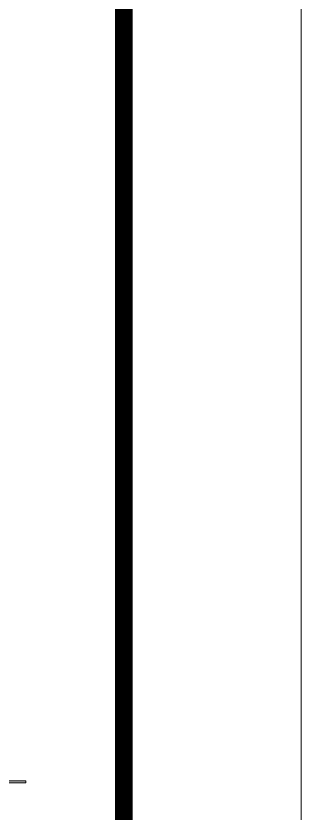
# Model space of a CAD drawing. Header units: inches. Extents: x -3733042 to -3450527, y 579159 to 997713.
# Drawn here: x -3479485 to -3477877, y 914078 to 918582 of the extents above; entities that cross this region are included whole.
import ezdxf

# ---------------------------------------------------------------- set-up
doc = ezdxf.new("R2010")
doc.units = ezdxf.units.IN
doc.header["$LTSCALE"] = 1000
doc.header["$MEASUREMENT"] = 0
doc.layers.get('0').update_dxf_attribs({"lineweight": 18})
doc.layers.add('PUB_TITLE', color=153, linetype='Continuous', lineweight=18)
doc.layers.add('图层 1', color=7, linetype='Continuous', lineweight=18)

msp = doc.modelspace()

# ---------------------------------------------------------------- hatches: boundary and pattern name
msp.add_hatch(color=256).paths.add_polyline_path([(-3480221, 914260.4), (-3479428.4, 914260.4), (-3479428.4, 914249.7), (-3480221, 914249.7)], flags=0)

# ---------------------------------------------------------------- linework, layer by layer
at = {"lineweight": 0}
for p, q in [((-3480221, 914260.4), (-3479428.4, 914260.4)), ((-3479428.4, 914249.7), (-3480221, 914249.7))]:
    msp.add_line(p, q, dxfattribs=at)
at = {"layer": 'PUB_TITLE'}
msp.add_lwpolyline([(-3561976.8, 878912.6), (-3477876.8, 878912.6), (-3477876.8, 938312.6), (-3561976.8, 938312.6)], close=True, dxfattribs=at)
msp.add_lwpolyline([(-3559476.8, 879912.6, 100, 100, 0), (-3478876.8, 879912.6, 100, 100, 0), (-3478876.8, 937312.6, 100, 100, 0), (-3559476.8, 937312.6, 100, 100, 0)], format="xyseb", close=True, dxfattribs=at)
at = {"layer": '图层 1', "lineweight": 0}
msp.add_line((-3479428.4, 914260.4), (-3479428.4, 914249.7), dxfattribs=at)

doc.saveas('drawing.dxf')
